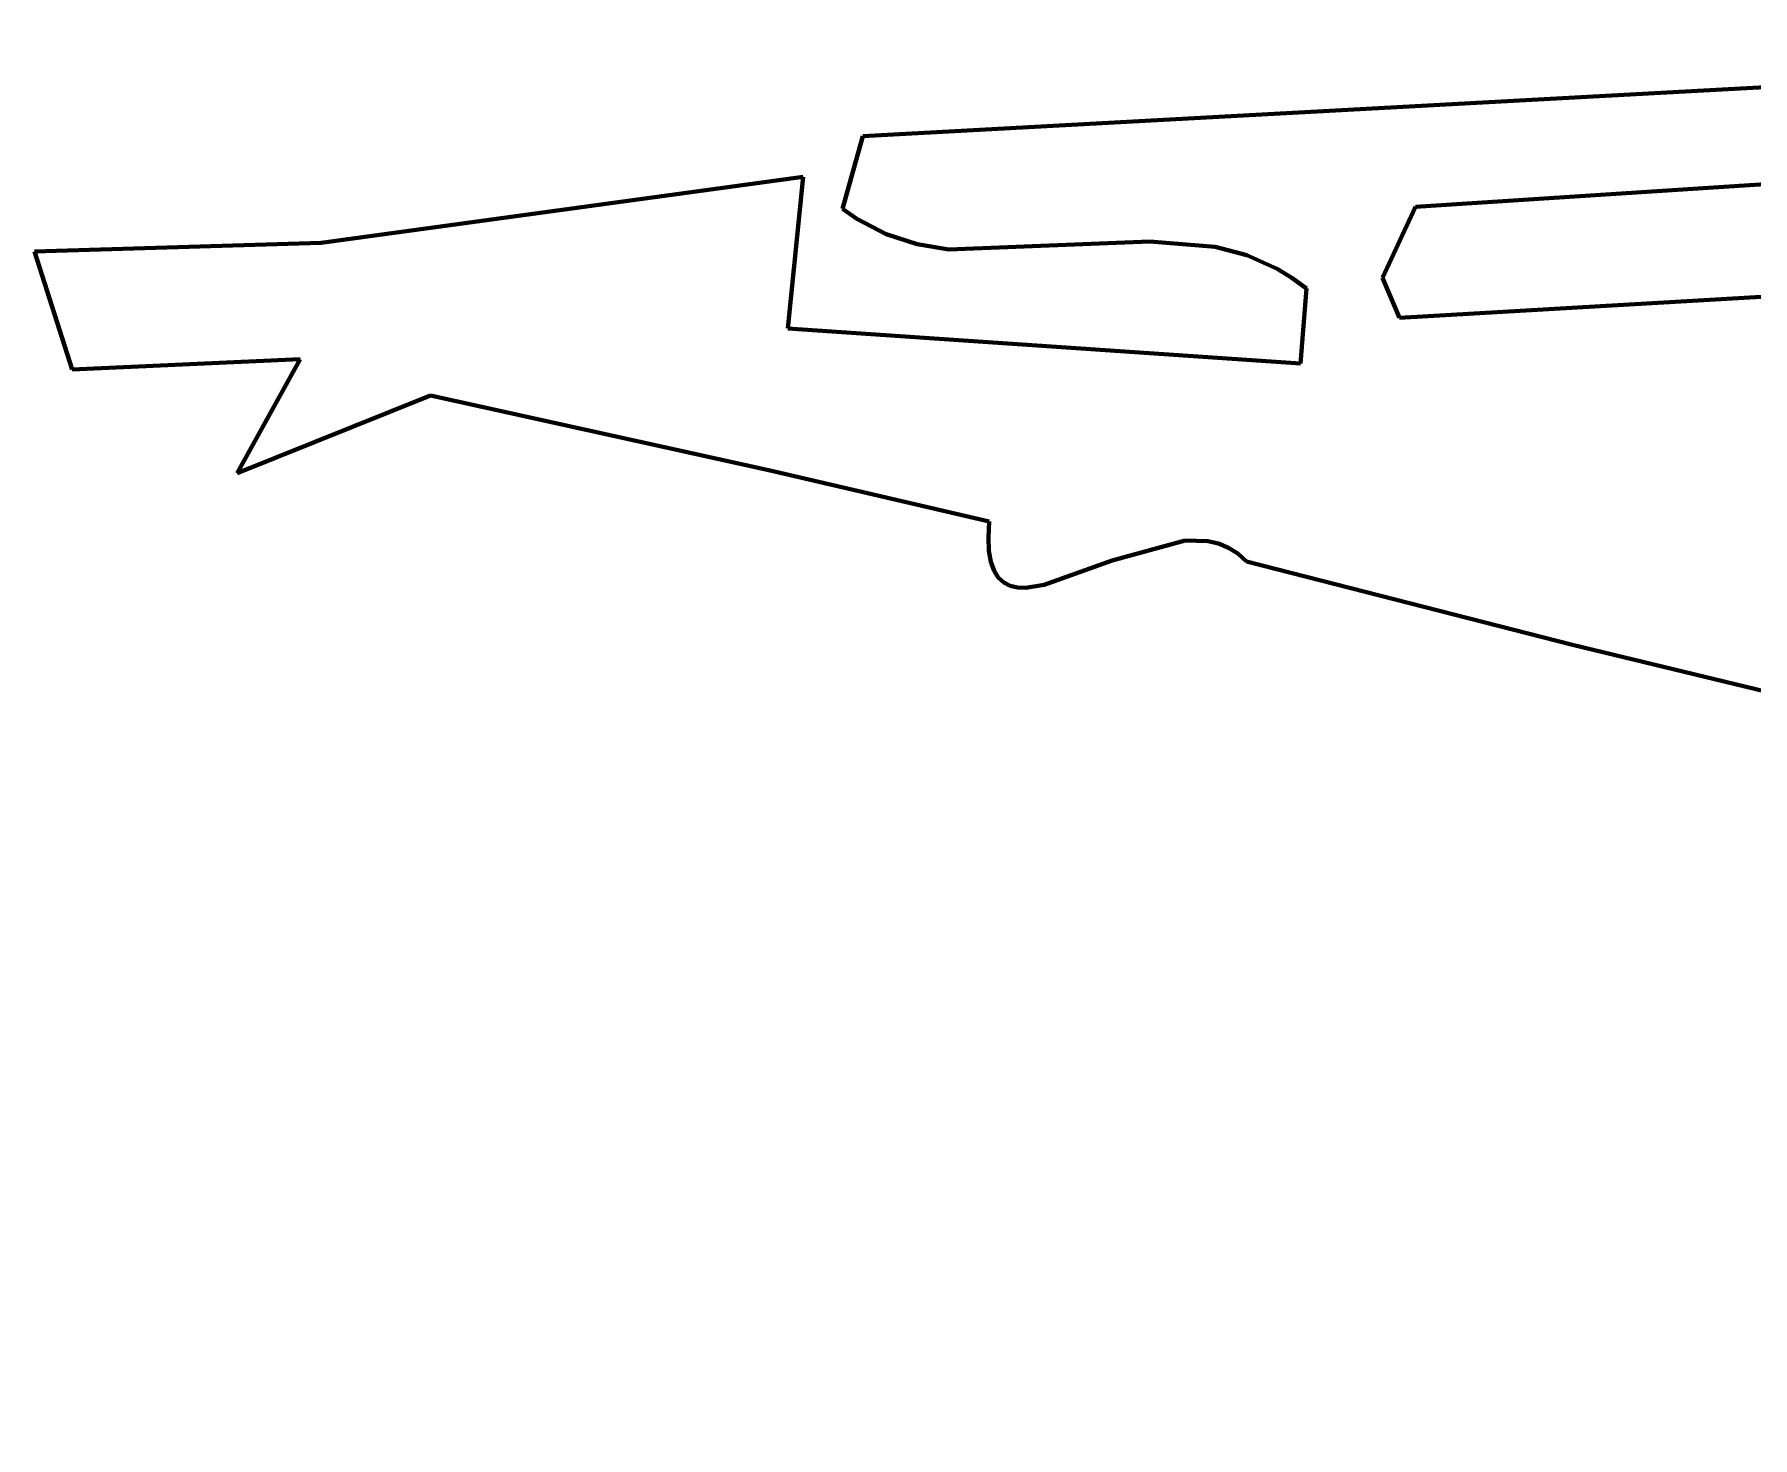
# Model space of a CAD drawing. Header units: millimetres. Extents: x 0 to 12.5, y 0 to 16.2.
# Drawn here: x 5.9779 to 6.3233, y 12.8926 to 13.1748 of the extents above; entities that cross this region are included whole.
import ezdxf

# ---------------------------------------------------------------- set-up
doc = ezdxf.new("R2010")
doc.units = ezdxf.units.MM
doc.layers.add('color#010101ff', color=7, linetype='CONTINUOUS', lineweight=100)
doc.layers.add('color#ffffffff', color=7, linetype='CONTINUOUS', lineweight=100)

msp = doc.modelspace()

# ---------------------------------------------------------------- linework, layer by layer
at = {"layer": 'color#010101ff'}
for p, q in [((6.14443, 13.15432), (6.52163, 13.17482)), ((6.14034, 13.13973), (6.14443, 13.15432)), ((6.03554, 13.13288), (6.13245, 13.14614)), ((6.13245, 13.14614), (6.12937, 13.11568)), ((6.33647, 13.14542), (6.25554, 13.14014)), ((6.14321, 13.13771), (6.14034, 13.13973)), ((6.25554, 13.14014), (6.24891, 13.12588)), ((6.14916, 13.13462), (6.14321, 13.13771)), ((5.9779, 13.13112), (6.03554, 13.13288)), ((6.15536, 13.13264), (6.14916, 13.13462)), ((6.16176, 13.13155), (6.15536, 13.13264)), ((6.20211, 13.13315), (6.16176, 13.13155)), ((6.21528, 13.1321), (6.20211, 13.13315)), ((5.98553, 13.10739), (5.9779, 13.13112)), ((6.22162, 13.1304), (6.21528, 13.1321)), ((6.22774, 13.12766), (6.22162, 13.1304)), ((6.23071, 13.12584), (6.22774, 13.12766)), ((6.23361, 13.12369), (6.23071, 13.12584)), ((6.24891, 13.12588), (6.25234, 13.11782)), ((6.25234, 13.11782), (6.44294, 13.12883)), ((6.23239, 13.10861), (6.23361, 13.12369)), ((6.12937, 13.11568), (6.23239, 13.10861)), ((6.0313, 13.1095), (5.98553, 13.10739)), ((6.01868, 13.0866), (6.0313, 13.1095)), ((6.05754, 13.10219), (6.01868, 13.0866)), ((6.12581, 13.08714), (6.05754, 13.10219)), ((6.16984, 13.07689), (6.12581, 13.08714)), ((6.16968, 13.07366), (6.16984, 13.07689)), ((6.1698, 13.07095), (6.16968, 13.07366)), ((6.17018, 13.06872), (6.1698, 13.07095)), ((6.20927, 13.07304), (6.19458, 13.06904)), ((6.2138, 13.07291), (6.20927, 13.07304)), ((6.21593, 13.07241), (6.2138, 13.07291)), ((6.21795, 13.07159), (6.21593, 13.07241)), ((6.21983, 13.0704), (6.21795, 13.07159)), ((6.22157, 13.06882), (6.21983, 13.0704)), ((6.17082, 13.06694), (6.17018, 13.06872)), ((6.17168, 13.06557), (6.17082, 13.06694)), ((6.19458, 13.06904), (6.18091, 13.06412)), ((6.28711, 13.05204), (6.22157, 13.06882)), ((6.17277, 13.06457), (6.17168, 13.06557)), ((6.17406, 13.06393), (6.17277, 13.06457)), ((6.17553, 13.06359), (6.17406, 13.06393)), ((6.17718, 13.06354), (6.17553, 13.06359)), ((6.18091, 13.06412), (6.17718, 13.06354)), ((6.94489, 12.89263), (6.28711, 13.05204))]:
    msp.add_line(p, q, dxfattribs=at)
at = {"layer": 'color#ffffffff'}
for p, q in [((6.52163, 13.17482), (6.14443, 13.15432)), ((6.14443, 13.15432), (6.14034, 13.13973)), ((6.13245, 13.14614), (6.03554, 13.13288)), ((6.12937, 13.11568), (6.13245, 13.14614)), ((6.25554, 13.14014), (6.33647, 13.14542)), ((6.14034, 13.13973), (6.14321, 13.13771)), ((6.24891, 13.12588), (6.25554, 13.14014)), ((6.14321, 13.13771), (6.14916, 13.13462)), ((6.03554, 13.13288), (5.9779, 13.13112)), ((6.14916, 13.13462), (6.15536, 13.13264)), ((6.15536, 13.13264), (6.16176, 13.13155)), ((6.16176, 13.13155), (6.20211, 13.13315)), ((6.20211, 13.13315), (6.21528, 13.1321)), ((5.9779, 13.13112), (5.98553, 13.10739)), ((6.21528, 13.1321), (6.22162, 13.1304)), ((6.22162, 13.1304), (6.22774, 13.12766)), ((6.22774, 13.12766), (6.23071, 13.12584)), ((6.23071, 13.12584), (6.23361, 13.12369)), ((6.25234, 13.11782), (6.24891, 13.12588)), ((6.44294, 13.12883), (6.25234, 13.11782)), ((6.23361, 13.12369), (6.23239, 13.10861)), ((6.23239, 13.10861), (6.12937, 13.11568)), ((5.98553, 13.10739), (6.0313, 13.1095)), ((6.0313, 13.1095), (6.01868, 13.0866)), ((6.01868, 13.0866), (6.05754, 13.10219)), ((6.05754, 13.10219), (6.12581, 13.08714)), ((6.12581, 13.08714), (6.16984, 13.07689)), ((6.16984, 13.07689), (6.16968, 13.07366)), ((6.16968, 13.07366), (6.1698, 13.07095)), ((6.1698, 13.07095), (6.17018, 13.06872)), ((6.19458, 13.06904), (6.20927, 13.07304)), ((6.20927, 13.07304), (6.2138, 13.07291)), ((6.2138, 13.07291), (6.21593, 13.07241)), ((6.21593, 13.07241), (6.21795, 13.07159)), ((6.21795, 13.07159), (6.21983, 13.0704)), ((6.21983, 13.0704), (6.22157, 13.06882)), ((6.17018, 13.06872), (6.17082, 13.06694)), ((6.17082, 13.06694), (6.17168, 13.06557)), ((6.18091, 13.06412), (6.19458, 13.06904)), ((6.22157, 13.06882), (6.28711, 13.05204)), ((6.17168, 13.06557), (6.17277, 13.06457)), ((6.17277, 13.06457), (6.17406, 13.06393)), ((6.17406, 13.06393), (6.17553, 13.06359)), ((6.17553, 13.06359), (6.17718, 13.06354)), ((6.17718, 13.06354), (6.18091, 13.06412)), ((6.28711, 13.05204), (6.94489, 12.89263))]:
    msp.add_line(p, q, dxfattribs=at)

doc.saveas('drawing.dxf')
